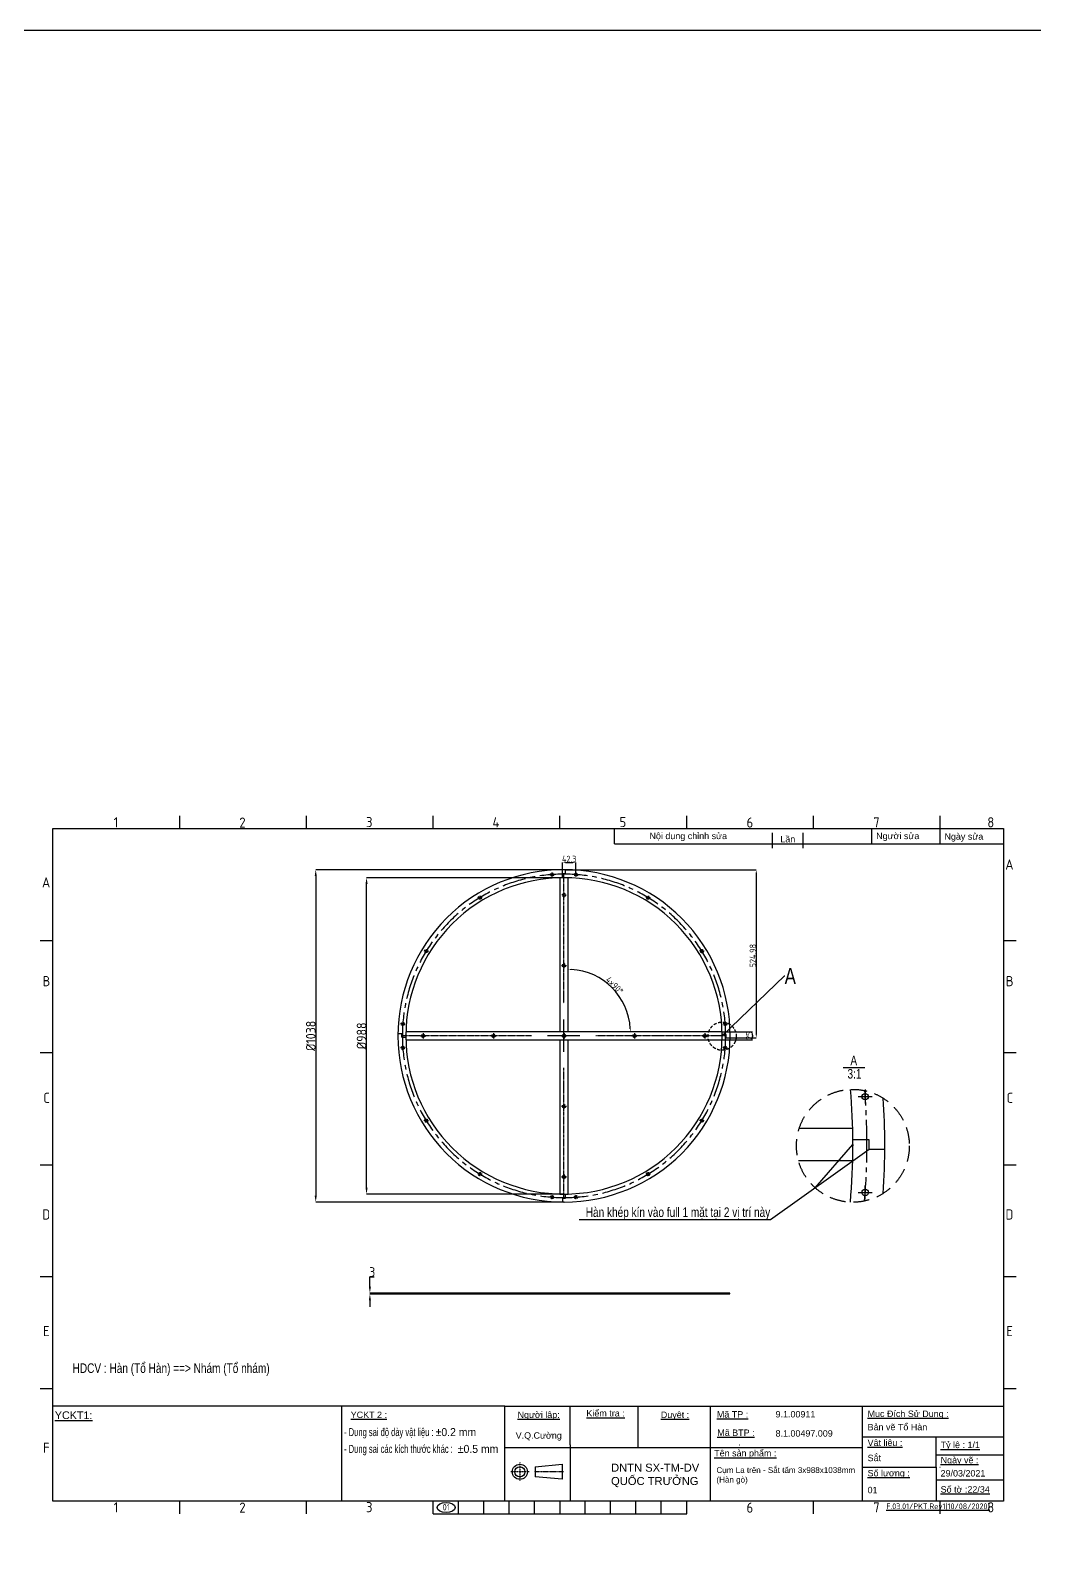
# Model space of a CAD drawing. Header units: millimetres. Extents: x -205945 to -46279, y 28253 to 108078.
# Drawn here: x -101511 to -98373, y 42287 to 47014 of the extents above; entities that cross this region are included whole.
import ezdxf
from ezdxf import colors
from ezdxf.entities.mleader import LeaderData, LeaderLine
from ezdxf.math import Vec2, Vec3

# ---------------------------------------------------------------- set-up
doc = ezdxf.new("R2010")
doc.units = ezdxf.units.MM
doc.header["$PDMODE"] = 2
for name, pattern in [('CENTER', [2, 1.25, -0.25, 0.25, -0.25]), ('CENTER2', [1.125, 0.75, -0.125, 0.125, -0.125]), ('CENTERX2', [4, 2.5, -0.5, 0.5, -0.5]), ('CONTPVMNIL', [0]), ('DASHEDX2', [1.5, 1, -0.5])]:
    doc.linetypes.add(name, pattern=pattern)
doc.layers.get('0').update_dxf_attribs({"linetype": 'CONTPVMNIL'})
doc.layers.get('DEFPOINTS').update_dxf_attribs({"color": 6})
for name, color, linetype in [('CENTER', 1, 'CENTERX2'), ('FRAME050', 6, 'Continuous'), ('hatch', 4, 'DASHEDX2'), ('MAIN', 7, 'Continuous')]:
    doc.layers.add(name, color=color, linetype=linetype)
doc.styles.add('ISOCP', font='isocp')
doc.styles.add('SLDTEXTSTYLE3', font='TXT', dxfattribs={"width": 0.65, "bigfont": 'bigfont'})
doc.styles.get("Standard").update_dxf_attribs({"font": 'isocp.shx'})
doc.styles.add('style1', font='arial.ttf', dxfattribs={"width": 0.75})
doc.dimstyles.new('Dim20$0', dxfattribs={"dimtxt": 20, "dimasz": 10, "dimexe": 0, "dimexo": 0, "dimgap": 0.6, "dimtad": 1, "dimtoh": 1, "dimdsep": 46, "dimtxsty": 'ISOCP', "dimcen": 0, "dimclrd": 3, "dimclre": 3, "dimclrt": 7, "dimadec": 3, "dimazin": 2, "dimtp": 0.05, "dimtm": 0.05, "dimtfac": 0.7, "dimtofl": 0, "dimtmove": 0, "dimatfit": 3, "dimfxl": 0, "dimtolj": 1, "dimarcsym": 0})
doc.dimstyles.new('Dim20$2', dxfattribs={"dimtxt": 20, "dimasz": 10, "dimexe": 0, "dimexo": 0, "dimgap": 0.6, "dimtad": 1, "dimtoh": 1, "dimdsep": 46, "dimtxsty": 'ISOCP', "dimcen": 0, "dimclrd": 3, "dimclre": 3, "dimclrt": 7, "dimadec": 3, "dimazin": 2, "dimtp": 0.05, "dimtm": 0.05, "dimtfac": 0.7, "dimtofl": 0, "dimtmove": 0, "dimatfit": 3, "dimfxl": 0, "dimtolj": 1, "dimarcsym": 0})

# ---------------------------------------------------------------- blocks, each defined once
blk = doc.blocks.new('ẢERHAEEH')
at = {"layer": 'FRAME050'}
for p, q in [((-261.36, 213.96), (-261.36, 217.92)), ((-221.76, 213.96), (-221.76, 217.92)), ((-182.16, 213.96), (-182.16, 217.92)), ((-142.56, 213.96), (-142.56, 217.92)), ((-102.96, 213.96), (-102.96, 217.92)), ((-63.36, 213.96), (-63.36, 217.92)), ((-23.76, 213.96), (-23.76, 217.92)), ((-300.96, 178.96), (-304.92, 178.96)), ((0, 178.96), (-3.96, 178.96)), ((-300.96, 143.96), (-304.92, 143.96)), ((0, 143.96), (-3.96, 143.96)), ((-304.92, 108.96), (-300.96, 108.96)), ((-3.96, 108.96), (0, 108.96)), ((-300.96, 73.96), (-304.92, 73.96)), ((0, 73.96), (-3.96, 73.96)), ((-300.96, 38.96), (-304.92, 38.96)), ((0, 38.96), (-3.96, 38.96)), ((-261.36, 0), (-261.36, 3.96)), ((-221.76, 0), (-221.76, 3.96)), ((-182.16, 0), (-182.16, 3.96)), ((-182.16, 0), (-102.96, 0)), ((-174.24, 0), (-174.24, 3.96)), ((-166.32, 0), (-166.32, 3.96)), ((-158.4, 0), (-158.4, 3.96)), ((-150.48, 0), (-150.48, 3.96)), ((-142.56, 3.96), (-142.56, 0)), ((-134.64, 0), (-134.64, 3.96)), ((-126.72, 0), (-126.72, 3.96)), ((-118.8, 0), (-118.8, 3.96)), ((-110.88, 0), (-110.88, 3.96)), ((-102.96, 0), (-102.96, 3.96)), ((-63.36, 0), (-63.36, 3.96)), ((-23.76, 0), (-23.76, 3.96))]:
    blk.add_line(p, q, dxfattribs=at)
at = {"layer": 'MAIN', "color": 7, "linetype": 'Continuous'}
blk.add_lwpolyline([(-300.96, 213.96), (-3.96, 213.96), (-3.96, 3.96), (-300.96, 3.96)], close=True, dxfattribs=at)
at = {"layer": 'FRAME050', "style": 'ISOCP'}
for s, p in [('1', (-281.95, 214.36)), ('2', (-242.72, 214.28)), ('3', (-203.13, 214.42)), ('4', (-163.63, 214.36)), ('5', (-123.93, 214.42)), ('6', (-84.25, 214.28)), ('7', (-44.67, 214.36)), ('8', (-9.03, 214.36)), ('A', (-3.41, 201.17)), ('A', (-304.37, 195.59)), ('B', (-304.21, 164.74)), ('B', (-3.25, 164.74)), ('C', (-303.97, 128.3)), ('C', (-3.01, 128.3)), ('D', (-304.3, 91.87)), ('D', (-3.34, 91.87)), ('E', (-304.05, 55.44)), ('E', (-3.09, 55.44)), ('F', (-304.05, 19.01)), ('1', (-281.95, 0.4)), ('2', (-242.72, 0.32)), ('3', (-203.13, 0.46)), ('6', (-84.25, 0.32)), ('7', (-44.67, 0.4)), ('8', (-9.03, 0.4))]:
    blk.add_text(s, height=3.17, dxfattribs=at).set_placement(p)
blk = doc.blocks.new('*D102')
at = {"color": 3, "lineweight": -2, "ltscale": 50, "transparency": 16777216}
for p, q in [((-99844.4, 44392.6), (-100619.1, 44392.6)), ((-100619.1, 44372.6), (-100619.1, 43374.6)), ((-99842.9, 43354.6), (-100619.1, 43354.6))]:
    blk.add_line(p, q, dxfattribs=at)
at = {"color": 3, "ltscale": 50, "transparency": 16777216}
for points in [[(-100622.4, 44372.6), (-100615.8, 44372.6), (-100619.1, 44392.6)], [(-100622.4, 43374.6), (-100615.8, 43374.6), (-100619.1, 43354.6)]]:
    blk.add_solid(points, dxfattribs=at)
at = {"layer": 'DEFPOINTS', "color": 0, "ltscale": 50, "transparency": 16777216}
for p in [(-99844.4, 44392.6), (-100619.1, 43354.6), (-99842.9, 43354.6)]:
    blk.add_point(p, dxfattribs=at)
at = {"color": 7, "ltscale": 50, "transparency": 16777216, "insert": (-100634.7, 43873.6), "char_height": 30, "attachment_point": 5, "rotation": 90, "style": 'ISOCP'}
blk.add_mtext('\\A1;%%C1038', dxfattribs=at)
blk = doc.blocks.new('*D103')
at = {"color": 3, "lineweight": -2, "ltscale": 50, "transparency": 16777216}
for p, q in [((-99843.4, 44367.7), (-100460.4, 44367.7)), ((-100460.4, 43399.6), (-100460.4, 44347.7)), ((-99843.4, 43379.6), (-100460.4, 43379.6))]:
    blk.add_line(p, q, dxfattribs=at)
at = {"color": 3, "ltscale": 50, "transparency": 16777216}
for points in [[(-100463.7, 44347.7), (-100457, 44347.7), (-100460.4, 44367.7)], [(-100463.7, 43399.6), (-100457, 43399.6), (-100460.4, 43379.6)]]:
    blk.add_solid(points, dxfattribs=at)
at = {"layer": 'DEFPOINTS', "color": 0, "ltscale": 50, "transparency": 16777216}
for p in [(-100460.4, 44367.7), (-99843.4, 44367.7), (-99843.4, 43379.6)]:
    blk.add_point(p, dxfattribs=at)
at = {"color": 7, "ltscale": 50, "transparency": 16777216, "insert": (-100476, 43873.6), "char_height": 30, "attachment_point": 5, "rotation": 90, "style": 'ISOCP'}
blk.add_mtext('\\A1;%%C988', dxfattribs=at)
blk = doc.blocks.new('*D104')
at = {"color": 3, "lineweight": -2, "ltscale": 30, "transparency": 16777216}
blk.add_arc((-99830.9, 43886.1), 194.9, 2.94, 87.06, dxfattribs=at)
at = {"color": 3, "ltscale": 30, "transparency": 16777216}
for points in [[(-99821, 44079.1), (-99820.9, 44082.4), (-99830.9, 44081)], [(-99634.6, 43896.2), (-99638, 43896.1), (-99636, 43886.1)]]:
    blk.add_solid(points, dxfattribs=at)
at = {"layer": 'DEFPOINTS', "color": 0, "ltscale": 30, "transparency": 16777216}
for p in [(-99830.9, 44367.6), (-99733.5, 44054.9), (-100337.4, 43886.1), (-99349.4, 43886.1), (-99830.9, 43379.6)]:
    blk.add_point(p, dxfattribs=at)
at = {"color": 7, "ltscale": 30, "transparency": 16777216, "insert": (-99685.4, 44031.2), "char_height": 20, "attachment_point": 5, "rotation": 314.9205, "style": 'ISOCP'}
blk.add_mtext('\\A1;4x90°', dxfattribs=at)
blk = doc.blocks.new('*D105')
at = {"color": 3, "lineweight": -2, "ltscale": 30, "transparency": 16777216}
for p, q in [((-99349.4, 43886.1), (-99254.4, 43886.1)), ((-99254.4, 43876.1), (-99254.4, 43871.1)), ((-99349.4, 43861.1), (-99254.4, 43861.1))]:
    blk.add_line(p, q, dxfattribs=at)
at = {"color": 3, "ltscale": 30, "transparency": 16777216}
for points in [[(-99256, 43876.1), (-99252.7, 43876.1), (-99254.4, 43886.1)], [(-99256, 43871.1), (-99252.7, 43871.1), (-99254.4, 43861.1)]]:
    blk.add_solid(points, dxfattribs=at)
at = {"layer": 'DEFPOINTS', "color": 0, "ltscale": 30, "transparency": 16777216}
for p in [(-99349.4, 43886.1), (-99349.4, 43861.1), (-99254.4, 43861.1)]:
    blk.add_point(p, dxfattribs=at)
at = {"color": 7, "ltscale": 30, "transparency": 16777216, "insert": (-99265, 43873.9), "char_height": 20, "attachment_point": 5, "rotation": 90, "style": 'ISOCP'}
blk.add_mtext('\\A1;25', dxfattribs=at)
blk = doc.blocks.new('*D106')
at = {"color": 3, "lineweight": -2, "ltscale": 50, "transparency": 16777216}
for p, q in [((-100449.9, 43090.4), (-100449.9, 43120.6)), ((-100449.9, 43120.6), (-100436.1, 43120.6)), ((-100363.4, 43070.4), (-100449.9, 43070.4)), ((-100363.4, 43067.4), (-100449.9, 43067.4)), ((-100449.9, 43047.4), (-100449.9, 43027.4))]:
    blk.add_line(p, q, dxfattribs=at)
at = {"color": 3, "ltscale": 50, "transparency": 16777216}
for points in [[(-100453.2, 43090.4), (-100446.6, 43090.4), (-100449.9, 43070.4)], [(-100453.2, 43047.4), (-100446.6, 43047.4), (-100449.9, 43067.4)]]:
    blk.add_solid(points, dxfattribs=at)
at = {"layer": 'DEFPOINTS', "color": 0, "ltscale": 50, "transparency": 16777216}
for p in [(-100449.9, 43067.4), (-100363.4, 43070.4), (-100363.4, 43067.4)]:
    blk.add_point(p, dxfattribs=at)
at = {"color": 7, "ltscale": 50, "transparency": 16777216, "insert": (-100442.7, 43136.2), "char_height": 30, "attachment_point": 5, "style": 'ISOCP'}
blk.add_mtext('\\A1;3', dxfattribs=at)
blk = doc.blocks.new('*D282')
at = {"color": 3, "lineweight": -2, "ltscale": 30, "transparency": 16777216}
for p, q in [((-99838.4, 44392.6), (-99242.8, 44392.6)), ((-99242.8, 44382.6), (-99242.8, 43877.6)), ((-99324.5, 43867.6), (-99242.8, 43867.6))]:
    blk.add_line(p, q, dxfattribs=at)
at = {"color": 3, "ltscale": 30, "transparency": 16777216}
for points in [[(-99244.4, 44382.6), (-99241.1, 44382.6), (-99242.8, 44392.6)], [(-99244.4, 43877.6), (-99241.1, 43877.6), (-99242.8, 43867.6)]]:
    blk.add_solid(points, dxfattribs=at)
at = {"layer": 'DEFPOINTS', "color": 0, "ltscale": 30, "transparency": 16777216}
for p in [(-99838.4, 44392.6, 0), (-99324.5, 43867.6, 0), (-99242.8, 43867.6)]:
    blk.add_point(p, dxfattribs=at)
at = {"color": 7, "ltscale": 30, "transparency": 16777216, "insert": (-99253.4, 44124.1), "char_height": 20, "attachment_point": 5, "rotation": 90, "style": 'ISOCP'}
blk.add_mtext('\\A1;524.98', dxfattribs=at)
blk = doc.blocks.new('*D283')
at = {"color": 3, "lineweight": -2, "ltscale": 30, "transparency": 16777216}
for p, q in [((-99848.4, 44367.7), (-99848.4, 44415.5)), ((-99838.4, 44415.5), (-99816.1, 44415.5)), ((-99806.1, 44377.4), (-99806.1, 44415.5))]:
    blk.add_line(p, q, dxfattribs=at)
at = {"color": 3, "ltscale": 30, "transparency": 16777216}
for points in [[(-99838.4, 44417.2), (-99838.4, 44413.8), (-99848.4, 44415.5)], [(-99816.1, 44417.2), (-99816.1, 44413.8), (-99806.1, 44415.5)]]:
    blk.add_solid(points, dxfattribs=at)
at = {"layer": 'DEFPOINTS', "color": 0, "ltscale": 30, "transparency": 16777216}
for p in [(-99806.1, 44415.5), (-99848.4, 44367.7, 0), (-99806.1, 44377.4, 0)]:
    blk.add_point(p, dxfattribs=at)
at = {"color": 7, "ltscale": 30, "transparency": 16777216, "insert": (-99827.2, 44426.1), "char_height": 20, "attachment_point": 5, "style": 'ISOCP'}
blk.add_mtext('\\A1;42.3', dxfattribs=at)
blk = doc.blocks.new('*U284')
at = {"color": 0, "linetype": 'CENTER2', "transparency": 16777216}
for p, q in [((0, 100.8), (0, 504.2)), ((-504.2, 0), (-100.8, 0)), ((100.8, 0), (504.2, 0)), ((0, -504.2), (0, -100.8))]:
    blk.add_line(p, q, dxfattribs=at)
at = {"color": 0, "linetype": 'Continuous', "transparency": 16777216}
for p, q in [((0, -50.4), (0, 50.4)), ((-50.4, 0), (50.4, 0))]:
    blk.add_line(p, q, dxfattribs=at)

msp = doc.modelspace()

# ---------------------------------------------------------------- linework, layer by layer
at = {"ltscale": 30}
for p, q in [((-99685.771, 44472.86, 0), (-99685.771, 44520.86, 0)), ((-99843.942, 44392.63, 0), (-99844.44, 44392.63, 0)), ((-99843.443, 44392.63, 0), (-99843.942, 44392.63, 0)), ((-99843.443, 44392.63, 0), (-99842.945, 44392.63, 0)), ((-99842.945, 44392.63, 0), (-99842.446, 44392.63, 0)), ((-99838.443, 44380.477, 0), (-99838.443, 44392.614, 0)), ((-99848.443, 44380.477, 0), (-99838.443, 44380.477, 0)), ((-99848.443, 44380.477, 0), (-99848.443, 44367.559, 0)), ((-99843.443, 44367.559, 0), (-99843.443, 44367.701, 0)), ((-100362.443, 43874.128, 0), (-100362.443, 43874.128, 0)), ((-100362.443, 43874.128, 0), (-100362.443, 43873.63, 0)), ((-100362.443, 43873.63, 0), (-100362.443, 43873.131, 0)), ((-100362.443, 43873.131, 0), (-100362.443, 43873.131, 0)), ((-100350.015, 43879.626, 0), (-100362.419, 43879.626, 0)), ((-100350.015, 43869.626, 0), (-100350.015, 43879.626, 0)), ((-100350.015, 43869.626, 0), (-100337.371, 43869.626, 0)), ((-100337.659, 43875.623, 0), (-100337.659, 43876.621, 0)), ((-100337.659, 43874.626, 0), (-100337.659, 43875.623, 0)), ((-100337.515, 43874.627, 0), (-100337.659, 43874.627, 0)), ((-99336.871, 43877.632, 0), (-99349.38, 43877.632, 0)), ((-99349.371, 43873.63, 0), (-99349.371, 43874.627, 0)), ((-99349.371, 43873.63, 0), (-99349.371, 43874.627, 0)), ((-99349.371, 43873.63, 0), (-99349.371, 43872.632, 0)), ((-99336.871, 43867.632, 0), (-99336.871, 43877.632, 0)), ((-99336.871, 43867.632, 0), (-99324.467, 43867.632, 0)), ((-98971.496, 43774.5, 0), (-98904.017, 43774.5, 0)), ((-98889.983, 43549.249, 0), (-98940.924, 43549.249, 0)), ((-98940.893, 43534.249, 0), (-98940.893, 43538.238, 0)), ((-98940.893, 43534.249, 0), (-98940.893, 43538.238, 0)), ((-98889.983, 43519.249, 0), (-98889.983, 43549.249, 0)), ((-99058.556, 43399.004, 0), (-98940.893, 43534.249, 0)), ((-98940.893, 43534.249, 0), (-98940.893, 43530.261, 0)), ((-98889.983, 43519.249, 0), (-98841.21, 43519.249, 0)), ((-98841.182, 43534.249, 0), (-98841.185, 43534.249, 0)), ((-98841.185, 43534.249, 0), (-98841.182, 43534.249, 0)), ((-99848.443, 43367.059, 0), (-99838.443, 43367.059, 0)), ((-99848.443, 43367.059, 0), (-99848.443, 43354.645, 0)), ((-99844.44, 43354.63, 0), (-99843.942, 43354.63, 0)), ((-99843.942, 43354.63, 0), (-99843.443, 43354.63, 0)), ((-99842.446, 43354.63, 0), (-99843.443, 43354.63, 0)), ((-99838.443, 43367.059, 0), (-99838.443, 43379.574, 0))]:
    msp.add_line(p, q, dxfattribs=at)
for p, q in [((-100027.799, 42716.79, 0), (-101440.151, 42716.79, 0)), ((-100538.274, 42716.79, 0), (-100538.274, 42420.86, 0)), ((-99612.747, 42716.79, 0), (-99612.747, 42587.763, 0)), ((-98910.861, 42621.264, 0), (-98910.861, 42716.79, 0)), ((-99823.845, 42595.967, 0), (-99823.845, 42420.86, 0)), ((-99295.113, 42595.967, 0), (-99293.831, 42595.967, 0)), ((-100027.799, 42587.763, 0), (-99386.238, 42587.763, 0)), ((-98680.46, 42564.992, 0), (-98470.151, 42564.992, 0)), ((-98680.46, 42486.564, 0), (-98470.151, 42486.564, 0))]:
    msp.add_line(p, q)
at = {"ltscale": 3}
msp.add_line((-99386.238, 42587.763, 0), (-98910.861, 42587.763, 0), dxfattribs=at)
at = {"linetype": 'ByBlock'}
msp.add_line((-98680.46, 42526.46, 0), (-98680.46, 42420.86, 0), dxfattribs=at)
at = {"ltscale": 30}
msp.add_lwpolyline([(-135875.365, 47014.308), (-66788.624, 47014.308), (-66788.624, 28252.757), (-135875.365, 28252.757)], close=True, dxfattribs=at)
at = {"ltscale": 30, "elevation": 0}
for points in [[(-99830.943, 43886.13), (-99830.943, 44367.559), (-99855.943, 44367.559), (-99855.943, 43886.13)], [(-99855.943, 43861.13), (-99855.943, 43379.559), (-99830.943, 43379.559), (-99830.943, 43861.13)], [(-99111.058, 43484.249), (-98940.893, 43484.249), (-98940.893, 43584.249), (-99108.697, 43584.249)]]:
    msp.add_lwpolyline(points, dxfattribs=at)
for points in [[(-99349.371, 43861.13), (-99349.371, 43886.13), (-100337.371, 43886.13), (-100337.371, 43861.13)], [(-100363.44, 43067.427), (-99325.44, 43067.427), (-99325.44, 43070.427), (-100363.44, 43070.427)]]:
    msp.add_lwpolyline(points, close=True, dxfattribs=at)
at = {"ltscale": 30}
for centre, radius in [((-99880.835, 44377.354, 0), 2.493), ((-99806.051, 44377.354, 0), 2.493), ((-100106.179, 44305.382, 0), 2.493), ((-99580.708, 44305.382, 0), 2.493), ((-100273.974, 44138.364, 0), 2.493), ((-99412.912, 44138.364, 0), 2.493), ((-99843.443, 44093.559, 0), 2.5), ((-100347.168, 43911.022, 0), 2.493), ((-99339.719, 43911.022, 0), 2.493), ((-100283.371, 43873.63, 0), 2.5), ((-100063.371, 43873.63, 0), 2.5), ((-99843.443, 43873.63, 0), 2.5), ((-99623.371, 43873.63, 0), 2.5), ((-99403.371, 43873.63, 0), 2.5), ((-100347.168, 43836.238, 0), 2.493), ((-99339.719, 43836.238, 0), 2.493), ((-98902.284, 43683.817, 0), 9.971), ((-99843.443, 43653.559, 0), 2.5), ((-100273.974, 43608.895, 0), 2.493), ((-99412.912, 43608.895, 0), 2.493), ((-100106.179, 43441.877, 0), 2.493), ((-99580.708, 43441.877, 0), 2.493), ((-99843.443, 43433.559, 0), 2.5), ((-98902.284, 43384.682, 0), 9.971), ((-99880.835, 43369.905, 0), 2.493), ((-99806.051, 43369.905, 0), 2.493)]:
    msp.add_circle(centre, radius, dxfattribs=at)
for centre, radius, start, end in [((-99844.44, 43874.626, 0), 518.003, 90.000019, 180.0551), ((-99842.446, 43874.626, 0), 518.003, 359.889755, 89.999981), ((-99844.44, 43874.627, 0), 493.075, 89.884134, 180), ((-99842.446, 43874.627, 0), 493.075, 360, 90.115866), ((-99842.446, 43874.627, 0), 493.075, 360, 90.115866), ((-99844.44, 43872.633, 0), 518.003, 179.9449, 269.999981), ((-99844.44, 43872.632, 0), 493.075, 180, 270.115866), ((-99842.446, 43872.632, 0), 493.075, 269.884134, 0), ((-99842.446, 43872.633, 0), 518.003, 270.000019, 0.110245), ((-100913.193, 43538.238, 0), 1972.3, 0, 4.890785), ((-100913.193, 43538.238, 0), 1972.3, 0, 4.890785), ((-100915.524, 43538.118, 0), 2074.346, 359.893143, 3.888344), ((-100913.193, 43530.261, 0), 1972.3, 354.877463, 0), ((-100913.194, 43530.263, 0), 2072.013, 355.879113, 0.110245)]:
    msp.add_arc(centre, radius, start, end, dxfattribs=at)
at = {"color": 1}
msp.add_ellipse((-100211.623, 42400.601, 0), major_axis=(-28.105, 0), ratio=0.55171628, dxfattribs=at)
at = {"layer": 'CENTER', "ltscale": 2}
for p, q in [((-99875.351, 44377.354, 0), (-99886.319, 44377.354, 0)), ((-99880.835, 44382.838, 0), (-99880.835, 44371.87, 0)), ((-99811.536, 44377.354, 0), (-99800.567, 44377.354, 0)), ((-99806.051, 44382.838, 0), (-99806.051, 44371.87, 0)), ((-100100.695, 44305.382, 0), (-100111.663, 44305.382, 0)), ((-100106.179, 44310.866, 0), (-100106.179, 44299.898, 0)), ((-99586.192, 44305.382, 0), (-99575.223, 44305.382, 0)), ((-99580.708, 44310.866, 0), (-99580.708, 44299.898, 0)), ((-100268.49, 44138.364, 0), (-100279.459, 44138.364, 0)), ((-100273.974, 44143.849, 0), (-100273.974, 44132.88, 0)), ((-99418.396, 44138.364, 0), (-99407.428, 44138.364, 0)), ((-99412.912, 44143.849, 0), (-99412.912, 44132.88, 0)), ((-100347.168, 43916.506, 0), (-100347.168, 43905.537, 0)), ((-99339.719, 43916.506, 0), (-99339.719, 43905.537, 0)), ((-100341.684, 43911.022, 0), (-100352.652, 43911.022, 0)), ((-99345.203, 43911.022, 0), (-99334.235, 43911.022, 0)), ((-100341.684, 43836.238, 0), (-100352.652, 43836.238, 0)), ((-100347.168, 43830.753, 0), (-100347.168, 43841.722, 0)), ((-99345.203, 43836.238, 0), (-99334.235, 43836.238, 0)), ((-99339.719, 43830.753, 0), (-99339.719, 43841.722, 0)), ((-98924.221, 43683.817, 0), (-98880.347, 43683.817, 0)), ((-98902.284, 43705.754, 0), (-98902.284, 43661.88, 0)), ((-100268.49, 43608.895, 0), (-100279.459, 43608.895, 0)), ((-100273.974, 43603.411, 0), (-100273.974, 43614.379, 0)), ((-99418.396, 43608.895, 0), (-99407.428, 43608.895, 0)), ((-99412.912, 43603.411, 0), (-99412.912, 43614.379, 0)), ((-100100.695, 43441.877, 0), (-100111.663, 43441.877, 0)), ((-100106.179, 43436.393, 0), (-100106.179, 43447.362, 0)), ((-99586.192, 43441.877, 0), (-99575.223, 43441.877, 0)), ((-99580.708, 43436.393, 0), (-99580.708, 43447.362, 0)), ((-98902.284, 43362.745, 0), (-98902.284, 43406.618, 0)), ((-99875.351, 43369.905, 0), (-99886.319, 43369.905, 0)), ((-99880.835, 43364.421, 0), (-99880.835, 43375.39, 0)), ((-99811.536, 43369.905, 0), (-99800.567, 43369.905, 0)), ((-99806.051, 43364.421, 0), (-99806.051, 43375.39, 0)), ((-98924.221, 43384.682, 0), (-98880.347, 43384.682, 0))]:
    msp.add_line(p, q, dxfattribs=at)
at = {"layer": 'CENTER', "ltscale": 3}
for p, q in [((-99843.443, 44305.559, 0), (-99843.443, 44321.559, 0)), ((-99843.443, 44085.559, 0), (-99843.443, 44101.559, 0)), ((-99851.443, 44093.559, 0), (-99835.443, 44093.559, 0)), ((-100291.371, 43873.63, 0), (-100275.371, 43873.63, 0)), ((-100283.371, 43881.63, 0), (-100283.371, 43865.63, 0)), ((-100071.371, 43873.63, 0), (-100055.371, 43873.63, 0)), ((-100063.371, 43881.63, 0), (-100063.371, 43865.63, 0)), ((-99851.443, 43873.63, 0), (-99835.443, 43873.63, 0)), ((-99843.443, 43881.63, 0), (-99843.443, 43865.63, 0)), ((-99631.371, 43873.63, 0), (-99615.371, 43873.63, 0)), ((-99623.371, 43881.63, 0), (-99623.371, 43865.63, 0)), ((-99411.371, 43873.63, 0), (-99395.371, 43873.63, 0)), ((-99403.371, 43881.63, 0), (-99403.371, 43865.63, 0)), ((-99851.443, 43653.559, 0), (-99835.443, 43653.559, 0)), ((-99843.443, 43645.559, 0), (-99843.443, 43661.559, 0)), ((-99843.443, 43425.559, 0), (-99843.443, 43441.559, 0)), ((-99851.443, 43433.559, 0), (-99835.443, 43433.559, 0))]:
    msp.add_line(p, q, dxfattribs=at)
at = {"layer": 'CENTER', "color": 1, "linetype": 'CENTER', "ltscale": 0.05}
for p, q in [((-99952.769, 42512.129, 0), (-100009.814, 42512.129, 0)), ((-99981.291, 42540.651, 0), (-99981.291, 42483.606, 0))]:
    msp.add_line(p, q, dxfattribs=at)
at = {"layer": 'CENTER'}
msp.add_line((-99844.554, 42512.129, 0), (-99936.986, 42512.129, 0), dxfattribs=at)
at = {"layer": 'CENTER', "ltscale": 30, "elevation": 0}
msp.add_lwpolyline([(-99843.443, 44378.67), (-99843.942, 44378.67), (-99844.44, 44378.67, 0.41449516), (-100348.484, 43874.128), (-100348.484, 43873.63), (-100348.484, 43873.131, 0.41449516), (-99844.44, 43368.589), (-99843.942, 43368.589), (-99843.443, 43368.589), (-99842.945, 43368.589), (-99842.446, 43368.589, 0.41449516), (-99338.403, 43873.131), (-99338.403, 43873.63), (-99338.403, 43874.128, 0.41449516), (-99842.446, 44378.67), (-99842.945, 44378.67)], format="xyb", close=True, dxfattribs=at)
msp.add_lwpolyline([(-98904.411, 43357.802, 0.02166092), (-98897.02, 43532.255), (-98897.02, 43534.249), (-98897.02, 43536.244, 0.02064979), (-98903.73, 43702.574, 0.02064979)], format="xyb", dxfattribs=at)
at = {"layer": 'hatch', "ltscale": 5}
for centre in [(-99880.835, 44377.354, 0), (-99806.051, 44377.354, 0), (-100106.179, 44305.382, 0), (-99843.443, 44313.559, 0), (-99580.708, 44305.382, 0), (-100273.974, 44138.364, 0), (-99412.912, 44138.364, 0), (-99843.443, 44093.559, 0), (-100347.168, 43911.022, 0), (-99339.719, 43911.022, 0), (-100283.371, 43873.63, 0), (-100063.371, 43873.63, 0), (-99843.443, 43873.63, 0), (-99623.371, 43873.63, 0), (-99403.371, 43873.63, 0), (-100347.168, 43836.238, 0), (-99339.719, 43836.238, 0), (-99843.443, 43653.559, 0), (-100273.974, 43608.895, 0), (-99412.912, 43608.895, 0), (-100106.179, 43441.877, 0), (-99580.708, 43441.877, 0), (-99843.443, 43433.559, 0), (-99880.835, 43369.905, 0), (-99806.051, 43369.905, 0)]:
    msp.add_circle(centre, 5, dxfattribs=at)
at = {"layer": 'hatch', "ltscale": 10}
msp.add_circle((-99349.371, 43872.632, 0), 44.069, dxfattribs=at)
at = {"layer": 'hatch', "ltscale": 50}
msp.add_circle((-98940.893, 43530.261, 0), 176.275, dxfattribs=at)
at = {"layer": 'MAIN'}
for p, q in [((-99191.771, 44459.363, 0), (-99191.771, 44507.363, 0)), ((-99095.771, 44459.363, 0), (-99095.771, 44507.363, 0)), ((-98881.494, 44472.86, 0), (-98881.494, 44520.86, 0)), ((-98668.151, 44472.86, 0), (-98668.151, 44520.86, 0)), ((-99685.771, 44472.86, 0), (-98470.151, 44472.86, 0)), ((-100027.799, 42716.79, 0), (-98470.151, 42716.79, 0)), ((-100027.799, 42587.763, 0), (-100027.799, 42716.79, 0)), ((-99823.845, 42595.967, 0), (-99823.845, 42716.79, 0)), ((-99386.238, 42621.264, 0), (-99386.238, 42716.79, 0)), ((-99386.238, 42526.46, 0), (-99386.238, 42621.264, 0)), ((-98910.861, 42621.264, 0), (-98470.151, 42621.264, 0)), ((-98910.861, 42526.46, 0), (-98910.861, 42621.264, 0)), ((-98680.46, 42526.46, 0), (-98680.46, 42621.264, 0)), ((-100027.799, 42420.86, 0), (-100027.799, 42587.763, 0)), ((-99933.342, 42527.81, 0), (-99849.064, 42535.651, 0)), ((-99933.342, 42527.81, 0), (-99933.342, 42496.447, 0)), ((-99849.064, 42488.606, 0), (-99933.342, 42496.447, 0)), ((-99849.064, 42535.651, 0), (-99849.064, 42488.606, 0)), ((-99386.238, 42420.86, 0), (-99386.238, 42526.46, 0)), ((-98910.861, 42526.46, 0), (-98680.46, 42526.46, 0)), ((-98910.861, 42420.86, 0), (-98910.861, 42526.46, 0)), ((-98668.954, 42526.46, 0), (-98668.534, 42526.46, 0))]:
    msp.add_line(p, q, dxfattribs=at)
for radius in [23.522, 15.682]:
    msp.add_circle((-99981.291, 42512.129, 0), radius, dxfattribs=at)

# ---------------------------------------------------------------- block references
at = {"xscale": 10, "yscale": 10, "zscale": 10}
msp.add_blockref('ẢERHAEEH', (-98430.551, 42381.26, 0), dxfattribs=at)
at = {"linetype": 'CENTER2'}
msp.add_blockref('*U284', (-99844.434, 43874.62, 0), dxfattribs=at)

# ---------------------------------------------------------------- texts
at = {"color": 0, "attachment_point": 1, "style": 'SLDTEXTSTYLE3'}
for s, insert, char_height, width in [('{\\fArial|b0|i0|c0|p34;\\W1;\\C256;Nội dung chỉnh sửa}', (-99576.372, 44508.088, 0), 20, 366.50686), ('{\\fArial|b0|i0|c0|p34;\\W1;\\C256;Người sửa}', (-98868.096, 44508.088, 0), 20, 366.50686), ('{\\fArial|b0|i0|c0|p34;\\W1;\\C256;Ngày sửa}', (-98654.752, 44506.354, 0), 20, 366.50686), ('{\\fArial|b0|i0|c0|p34;\\W1;\\L\\C256;YCKT 2 :}', (-100509.81, 42700.118, 0), 20, 138.94161), ('{\\fArial|b0|i0|c0|p34;\\W1;\\L\\C256;Người lập:}', (-99988.632, 42700.118, 0), 20, 138.94161), ('{\\fArial|b0|i0|c0|p34;\\W1;\\L\\C256;Kiểm tra :}', (-99773.377, 42704.962, 0), 20, 138.94161), ('{\\fArial|b0|i0|c0|p34;\\W1;\\L\\C256;Duyệt :}', (-99540.904, 42700.118, 0), 20, 138.94161), ('{\\fArial|b0|i0|c0|p34;\\W1;\\L\\C256;Mã TP :}', (-99365.764, 42701.549, 0), 20, 138.94161), ('{\\fArial|b0|i0|c0|p34;\\W1;\\C256;9.1.00911}', (-99182.476, 42701.841, 0), 20, 138.94161), ('{\\fArial|b0|i0|c0|p34;\\W1;\\L\\C256;Mục Đích Sử Dụng :}', (-98894.922, 42703.37, 0), 20, 265.20084), ('{\\fArial|b0|i0|c0|p34; - Dung sai độ dày vật liệu : \\W0.933;%%P0.2 mm}', (-100537.18, 42648.641, 0), 25, 805.87067), ('{\\fArial|b0|i0|c0|p34;\\W1;\\C256;V.Q.Cường}', (-99994.428, 42635.605, 0), 20, 138.94161), ('{\\fArial|b0|i0|c0|p34;\\W1;\\L\\C256;Mã BTP :}', (-99364.48, 42644.295, 0), 20, 138.94161), ('{\\fArial|b0|i0|c0|p34;\\W1;\\C256;8.1.00497.009}', (-99182.476, 42642.083, 0), 20, 138.94161), ('{\\fArial|b0|i0|c0|p34;\\W1;\\C256;Bản vẽ Tổ Hàn}', (-98894.922, 42661.837, 0), 20, 265.20084), ('{\\fArial|b0|i0|c0|p34; - Dung sai các kích thước khác : \\W0.933; %%P0.5 mm}', (-100537.18, 42596.106, 0), 25, 805.87067), ('{\\fArial|b0|i0|c0|p34;\\W1;\\L\\C256;Vật liệu :}', (-98894.922, 42612.743, 0), 20, 138.94161), ('{\\fArial|b0|i0|c0|p34;\\W1;\\L\\C256;Tỷ lệ : 1/1}', (-98666.679, 42606.223, 0), 20, 138.94161), ('{\\fArial|b0|i0|c0|p34;\\W1;\\L\\C256;Tên sản phẩm :}', (-99374.132, 42580.235, 0), 20, 203.56136), ('{\\fArial|b0|i0|c0|p34;\\W1;\\C256;Sắt }', (-98894.922, 42565.342, 0), 20, 138.94161), ('{\\fArial|b0|i0|c0|p34;\\W1;\\L\\C256;Ngày vẽ :}', (-98666.679, 42558.645, 0), 20, 138.94161), ('{\\fArial|b0|i0|c0|p34;\\W1;\\C256;DNTN SX-TM-DV QUỐC TRƯỞNG}', (-99696.382, 42537.569, 0), 25, 372.53153), ('{\\fArial|b0|i0|c0|p34;\\W1;\\C256;Cụm La trên - Sắt tấm 3x988x1038mm (Hàn gò)}', (-99367.158, 42526.46, 0), 18, 470.24359), ('{\\fArial|b0|i0|c0|p34;\\W1;\\L\\C256;Số lượng :}', (-98894.922, 42517.94, 0), 20, 138.94161), ('{\\fArial|b0|i0|c0|p34;\\W1;\\C256;01}', (-98894.922, 42465.14, 0), 20, 138.94161), ('{\\fArial|b0|i0|c0|p34;\\W1;\\L\\C256;Số tờ :22/34}', (-98666.679, 42467.175, 0), 20, 165.5958)]:
    msp.add_mtext(s, dxfattribs=dict(at, insert=insert, char_height=char_height, width=width))
at = {"attachment_point": 1}
for s, insert, char_height, width in [('{\\fArial|b0|i0|c0|p34;Lần}', (-99167.604, 44497.897, 0), 20, 24.50884), ('{\\fArial|b0|i0|c0|p34;\\LYCKT1:}', (-101434.247, 42700.83, 0), 24, 28.97216), ('{\\fArial|b0|i0|c0|p34;29/03/2021}', (-98666.851, 42517.407, 0), 20, 11.98235), ('{\\LF.03.01/PKT.Rev1(10/08/2020)}', (-98836.474, 42413.404, 0), 18, 28.97216)]:
    msp.add_mtext(s, dxfattribs=dict(at, insert=insert, char_height=char_height, width=width))
at = {"ltscale": 30, "char_height": 30, "attachment_point": 1, "style": 'style1'}
for s, insert, width in [('3:1', (-98957.629, 43770.247, 0), 92.82998), ('A', (-98948.671, 43811.77, 0), 92.6701), ('HDCV : Hàn (Tổ Hàn) ==> Nhám (Tổ nhám)', (-101378.737, 42850.778, 0), 675.25138)]:
    msp.add_mtext(s, dxfattribs=dict(at, insert=insert, width=width))
at = {"color": 7, "insert": (-100222.585, 42411.542, 0), "char_height": 20, "width": 24.50884, "attachment_point": 1}
msp.add_mtext('01', dxfattribs=at)

# ---------------------------------------------------------------- dimensions: what is measured, and where the dimension line sits
at = {"ltscale": 30}
dim = msp.add_linear_dim(base=(-99806.0514, 44415.4939), p1=(-99848.3562, 44367.6861, 0), p2=(-99806.0514, 44377.3538, 0), dimstyle='Dim20$0', dxfattribs=at)
dim.commit()
dim.dimension.update_dxf_attribs({"geometry": '*D283', "text_midpoint": (-99827.2038, 44415.4939), "dimtype": 160})
at = {"ltscale": 50}
for base, p1, p2, text, picture, middle in [((-100619.089, 43354.63, 0), (-99844.44, 44392.63, 0), (-99842.945, 43354.63, 0), '%%C<>', '*D102', (-100619.089, 43873.63, 0)), ((-100460.365, 44367.701, 0), (-99843.443, 43379.559, 0), (-99843.443, 44367.701, 0), '%%C988', '*D103', (-100460.365, 43873.63, 0))]:
    dim = msp.add_linear_dim(base=base, p1=p1, p2=p2, angle=90, text=text, dimstyle='Dim20$0', override={"dimtxt": 30, "dimasz": 20, "dimtad": 3}, dxfattribs=at)
    dim.commit()
    dim.dimension.update_dxf_attribs({"geometry": picture, "text_midpoint": middle, "dimtype": 160})
at = {"ltscale": 30}
for base, p1, p2, picture, middle in [((-99242.752, 43867.632), (-99838.443, 44392.614, 0), (-99324.467, 43867.632, 0), '*D282', (-99242.752, 44124.098)), ((-99254.352, 43861.13, 0), (-99349.371, 43886.13, 0), (-99349.371, 43861.13, 0), '*D105', (-99254.352, 43873.903, 0))]:
    dim = msp.add_linear_dim(base=base, p1=p1, p2=p2, angle=90, dimstyle='Dim20$0', dxfattribs=at)
    dim.commit()
    dim.dimension.update_dxf_attribs({"geometry": picture, "text_midpoint": middle, "dimtype": 160})
dim = msp.add_angular_dim_2l(base=(-99733.491, 44054.922), line1=((-99349.371, 43886.13, 0), (-100337.371, 43886.13, 0)), line2=((-99830.943, 43379.559, 0), (-99830.943, 44367.559, 0)), text='4x<>', dimstyle='Dim20$2', dxfattribs=at)
dim.commit()
dim.dimension.update_dxf_attribs({"geometry": '*D104', "text_midpoint": (-99692.934, 44023.757, 0), "dimtype": 162})
at = {"ltscale": 50}
dim = msp.add_linear_dim(base=(-100449.897, 43067.427, 0), p1=(-100363.44, 43070.427, 0), p2=(-100363.44, 43067.427, 0), angle=90, dimstyle='Dim20$0', override={"dimtxt": 30, "dimasz": 20, "dimtad": 3}, dxfattribs=at)
dim.commit()
dim.dimension.update_dxf_attribs({"geometry": '*D106', "text_midpoint": (-100442.675, 43120.602, 0), "dimtype": 160})

# ---------------------------------------------------------------- leaders
at = {"ltscale": 30}
ml = msp.add_multileader_mtext('Standard', dxfattribs=at)
ml.set_content('A ', color=256, style='style1')
ml.set_leader_properties()
ml.build(insert=Vec2(0, 0))
ml.multileader.update_dxf_attribs({"text_right_attachment_type": 6, "dogleg_length": 0.36, "arrow_head_size": 0.18})
ctx = ml.context
ctx.base_point, ctx.char_height, ctx.arrow_head_size, ctx.landing_gap_size, ctx.plane_origin = Vec3(-99154.006, 44060.869, 0), 50, 0.18, 0.09, Vec3(-99324.443, 43874.626, 0)
ctx.right_attachment = 6
notes = []
notes.append((ctx, [(0, (1, 1, 0), (-99154.366, 44060.869, 0), (1, 0), 0.36, [(0, [(-99349.371, 43873.131, 0)], 0, [])])]))
ctx.mtext.insert, ctx.mtext.width, ctx.mtext.flow_direction = Vec3(-99153.916, 44085.869, 0), 10.50563, 5
ml = msp.add_multileader_mtext('Standard', dxfattribs=at)
ml.set_content('Hàn khép kín vào full 1 mặt tại 2 vị trí này ', color=256, style='style1')
ml.set_leader_properties()
ml.build(insert=Vec2(0, 0))
ml.multileader.update_dxf_attribs({"text_right_attachment_type": 6, "dogleg_length": 0.36, "arrow_head_size": 0.18})
ctx = ml.context
ctx.base_point, ctx.char_height, ctx.arrow_head_size, ctx.landing_gap_size, ctx.plane_origin = Vec3(-99772.904, 43318.509, 0), 30, 0.18, 0.09, Vec3(-98940.893, 43530.261, 0)
ctx.right_attachment, ctx.text_align_type = 6, 2
notes.append((ctx, [(0, (1, 1, 0), (-99198.614, 43299.099, 0), (-1, 0), 0.36, [(0, [(-98889.983, 43519.249, 0)], 0, [])])]))
ctx.mtext.insert, ctx.mtext.alignment, ctx.mtext.flow_direction = Vec3(-99199.064, 43337.919, 0), 3, 5
for ctx, leaders in notes:
    for number, flags, end, landing, length, lines in leaders:
        leader = LeaderData()
        leader.index, (leader.has_last_leader_line, leader.has_dogleg_vector, leader.attachment_direction) = number, flags
        leader.last_leader_point, leader.dogleg_vector, leader.dogleg_length = Vec3(end), Vec3(landing), length
        for number, points, colour, breaks in lines:
            line = LeaderLine()
            line.index, line.vertices, line.color, line.breaks = number, Vec3.list(points), colors.encode_raw_color(colour), breaks
            leader.lines.append(line)
        ctx.leaders.append(leader)

doc.saveas('drawing.dxf')
